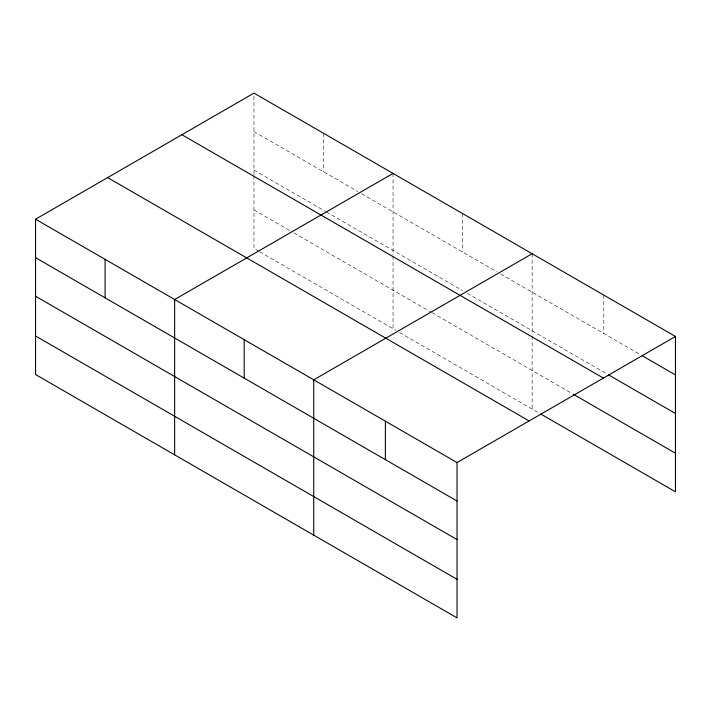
<?xml version="1.0" encoding="UTF-8"?>
<svg xmlns="http://www.w3.org/2000/svg" width="711" height="711" viewBox="0 0 711 711"><rect width="100%" height="100%" fill="white"/><g stroke="black" fill="none" stroke-linecap="round" stroke-linejoin="round"><path stroke-width="0.53" stroke-dasharray="3.56 2.67" d="M253.96 174.559L253.96 93.114M253.96 131.579L357.802 191.535M361.615 193.739L496.891 271.842M500.704 274.037L640.104 354.522M253.96 170.142L325.407 211.398M326.358 211.949L462.594 290.603M467.358 293.35L606.661 373.782M253.96 209.878L290.159 230.782M293.972 232.977L431.159 312.182M432.11 312.733L572.266 393.654M258.724 251.187L253.96 248.441L253.96 175.661M259.675 251.738L395.911 330.393M399.715 332.597L539.782 413.464M603.799 295.092L603.799 333.557M532.139 253.729L532.139 335.165M532.139 336.276L532.139 409.047M462.594 213.576L462.594 252.041M393.05 173.422L393.05 254.867M393.05 255.969L393.05 328.74M323.505 133.268L323.505 171.733"/><path stroke-width="1.07" d="M35.55 219.21L457.04 462.559L457.04 617.886L35.55 374.537L35.55 219.21L253.96 93.114L675.45 336.463L675.45 491.79L540.742 414.015M393.05 173.422L174.639 299.518L174.639 454.836M532.139 253.729L313.738 379.825L313.738 535.143M457.04 462.559L675.45 336.463M642.015 355.624L675.45 374.928M608.572 374.884L675.45 413.491M181.883 134.726L603.372 378.074M573.226 394.205L675.45 453.227M107.628 177.599L529.117 420.948M35.55 257.675L457.04 501.024M35.55 296.238L457.04 539.587M35.55 335.974L457.04 579.323M385.389 421.188L385.389 459.653M244.193 339.671L244.193 378.136M105.095 259.364L105.095 297.829"/></g></svg>
